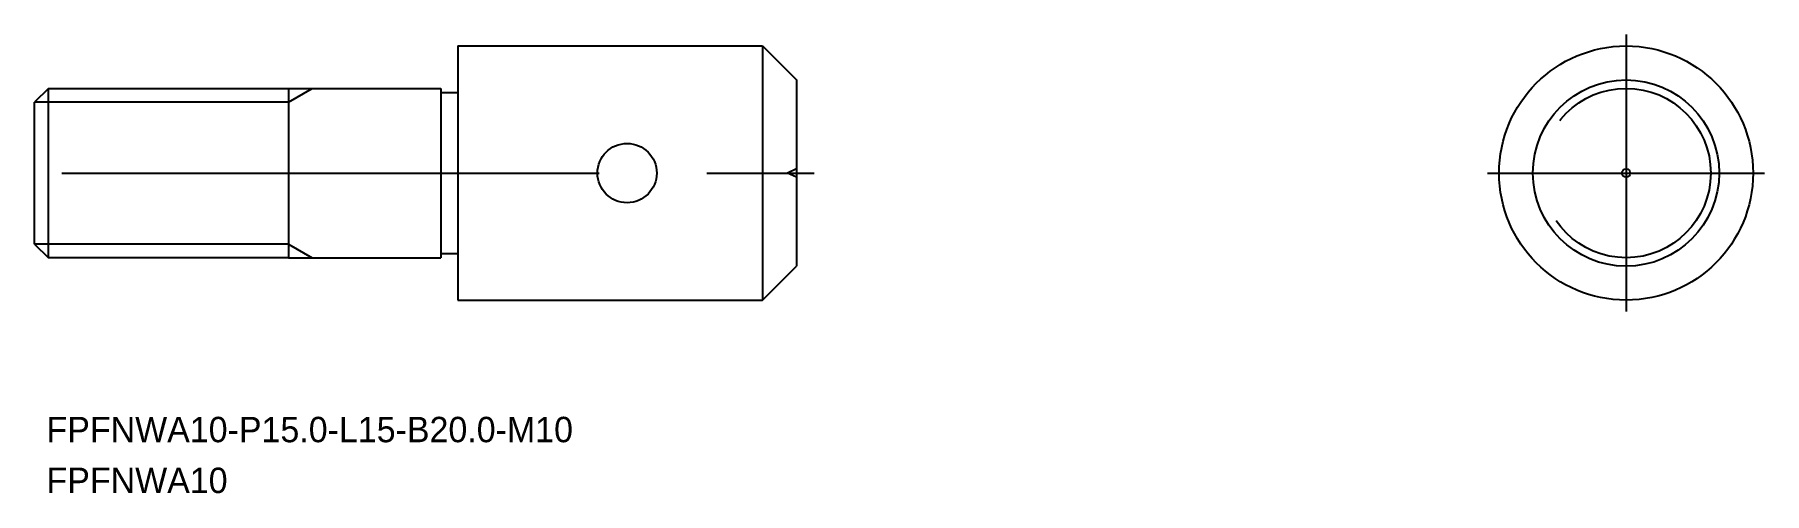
# Model space of a CAD drawing. Extents: x -1020 to -918, y -357 to -330.
import ezdxf

# ---------------------------------------------------------------- set-up
doc = ezdxf.new("R2010")
doc.units = 0
for name, pattern in [('CENTER', [50.8, 31.75, -6.35, 6.35, -6.35]), ('DASHED', [19.05, 12.7, -6.35]), ('PHANTOM', [63.5, 31.75, -6.35, 6.35, -6.35, 6.35, -6.35])]:
    doc.linetypes.add(name, pattern=pattern)
doc.layers.get('0').update_dxf_attribs({"linetype": 'CONTINUOUS'})
doc.layers.add('CENTER', color=1, linetype='CENTER')

msp = doc.modelspace()

# ---------------------------------------------------------------- linework, layer by layer
for p, q in [((-995.11, -331.07), (-995.11, -346.07)), ((-977.11, -331.07), (-977.11, -346.07))]:
    msp.add_line(p, q)
at = {"color": 7, "linetype": 'CONTINUOUS'}
for p, q in [((-995.11, -331.07), (-977.11, -331.07)), ((-977.11, -331.07), (-975.11, -333.07)), ((-975.11, -333.07), (-975.11, -344.07)), ((-1019.3, -333.57), (-1020.11, -334.39)), ((-1019.3, -343.57), (-1019.3, -333.57)), ((-1019.3, -333.57), (-1005.11, -333.57)), ((-1005.11, -333.57), (-996.11, -333.57)), ((-1005.11, -333.57), (-1005.11, -343.57)), ((-996.11, -333.57), (-996.11, -343.57)), ((-996.11, -333.82), (-995.11, -333.82)), ((-1020.11, -342.76), (-1020.11, -334.39)), ((-1020.11, -342.76), (-1019.3, -343.57)), ((-996.11, -343.32), (-995.11, -343.32)), ((-1005.11, -343.57), (-1019.3, -343.57)), ((-1005.11, -343.57), (-996.11, -343.57)), ((-977.11, -346.07), (-975.11, -344.07)), ((-995.11, -346.07), (-977.11, -346.07))]:
    msp.add_line(p, q, dxfattribs=at)
at = {"color": 3, "linetype": 'CONTINUOUS'}
for p, q in [((-1005.11, -334.39), (-1003.71, -333.57)), ((-1005.11, -334.39), (-1020.11, -334.39)), ((-1005.11, -342.76), (-1020.11, -342.76)), ((-1005.11, -342.76), (-1003.71, -343.57))]:
    msp.add_line(p, q, dxfattribs=at)
at = {"color": 3, "linetype": 'PHANTOM'}
for p in [(-975.11, -338.32), (-975.11, -338.82)]:
    msp.add_line(p, (-975.63, -338.57), dxfattribs=at)
for centre, radius in [((-926.09, -338.57), 7.5), ((-985.11, -338.57), 1.75), ((-926.09, -338.57), 0.25)]:
    msp.add_circle(centre, radius)
at = {"linetype": 'CONTINUOUS'}
msp.add_circle((-926.09, -338.57), 5.5, dxfattribs=at)
at = {"color": 3, "linetype": 'DASHED'}
msp.add_circle((-926.09, -338.57), 5, dxfattribs=at)
at = {"layer": 'CENTER', "color": 1, "linetype": 'CENTER'}
for p, q in [((-926.09, -330.4), (-926.09, -346.75)), ((-1018.5, -338.57), (-970.71, -338.57)), ((-934.27, -338.57), (-917.92, -338.57))]:
    msp.add_line(p, q, dxfattribs=at)

# ---------------------------------------------------------------- texts
for s, p in [('FPFNWA10-P15.0-L15-B20.0-M10', (-1019.41, -354.46)), ('FPFNWA10', (-1019.41, -357.46))]:
    msp.add_text(s, height=1.5).set_placement(p)

doc.saveas('drawing.dxf')
